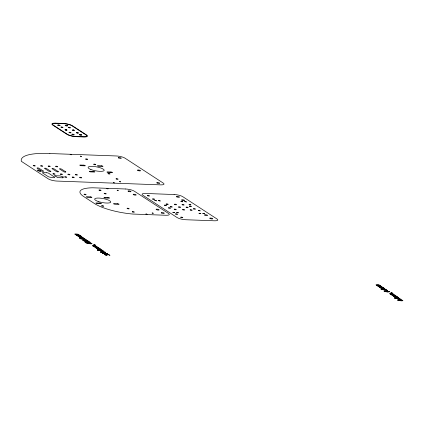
<?xml version="1.0" encoding="UTF-8"?>
<svg xmlns="http://www.w3.org/2000/svg" width="424" height="424" viewBox="0 0 424 424"><rect width="100%" height="100%" fill="white"/><g stroke="black" fill="none" stroke-linecap="round" stroke-linejoin="round"><path stroke-width="0.64" d="M97.228 249.015L97.796 249.036L96.566 248.597L96.773 248.337L95.543 247.632L98.082 247.51M97.218 249.021L98.198 249.418L101.288 249.54L100.377 248.946L97.138 248.724L100.186 248.819L99.269 248.226L96.052 248.019L99.078 248.098L97.7 247.319L95.008 247.346L92.358 245.554L94.992 245.438L95.893 246.021L92.867 245.941L96.084 246.148L97.001 246.747L93.953 246.651L97.191 246.869L98.103 247.462M381.764 286.693L380.858 286.099L377.614 285.877L380.667 285.972L379.745 285.373L376.528 285.172L379.56 285.251L378.653 284.663L376.019 284.785L378.674 286.571L381.367 286.55L382.745 287.329L379.719 287.244L382.936 287.451L383.853 288.05L380.805 287.954L384.043 288.172L384.955 288.765L381.86 288.649L379.151 287.122L381.748 286.735M61.549 127.216L62.333 127.386L61.575 127.195M84.874 238.802L84.858 239.2L83.205 239.306L79.68 238.601L79.86 238.166L81.323 238.097L84.874 238.802M87.948 240.806L87.932 241.203L86.279 241.309L82.754 240.604L82.934 240.169L84.392 240.101L87.948 240.806M89.999 242.141L89.983 242.539L88.33 242.645L84.805 241.94L84.986 241.505L86.443 241.436L89.999 242.141M102.518 250.298L102.502 250.695L100.848 250.801L97.324 250.096L97.504 249.662L98.962 249.593L102.518 250.298M105.592 252.296L105.576 252.693L103.922 252.805L100.398 252.095L100.578 251.665L102.036 251.591L105.592 252.296M107.638 253.632L107.622 254.029L105.968 254.135L102.444 253.43L102.624 253.001L104.087 252.927L107.638 253.632M386.185 289.523L386.169 289.921L384.515 290.027L380.991 289.322L381.171 288.892L382.628 288.818L386.185 289.523M389.253 291.526L389.237 291.924L387.584 292.03L384.059 291.325L384.239 290.891L385.702 290.822L389.253 291.526M399.726 298.348L399.71 298.745L398.056 298.851L394.532 298.146L394.712 297.717L396.175 297.643L399.726 298.348M402.8 300.351L402.784 300.749L401.131 300.855L397.606 300.15L397.786 299.715L399.244 299.646L402.8 300.351M75.239 234.271C76.384 234.806 83.343 235.299 76.394 234.986C76.214 235.421 85.685 235.924 77.899 236.136L80.555 237.928L83.645 238.044L82.738 237.451L79.495 237.233L82.547 237.329L81.625 236.73L78.408 236.523L81.44 236.608L80.057 235.823L77.369 235.85L74.714 234.064C76.172 233.587 82.028 234.965 75.239 234.271M390.091 293.816C391.235 294.351 398.194 294.85 391.246 294.532C391.066 294.966 400.537 295.47 392.751 295.687L395.406 297.473L398.496 297.59L397.59 296.996L394.346 296.779L397.399 296.874L396.477 296.275L393.26 296.069L396.292 296.153L394.908 295.374L392.221 295.396L389.566 293.609C391.023 293.132 396.88 294.51 390.091 293.816M69.615 132.474L70.4 132.638L69.615 132.474M199.036 213.251L200.801 213.638L199.036 213.251M65.794 125.472L66.997 125.737L65.794 125.472M72.43 134.392L73.633 134.657L72.43 134.392M106.307 254.474L104.283 254.458L106.488 255.322L104.94 254.665L107.42 255.089L107.182 254.628L107.77 254.58L109.434 254.983C111.411 256.403 107.42 253.409 106.307 254.474M77.099 132.738L77.883 132.892L77.099 132.738M119.515 181.642L120.575 181.854L119.515 181.642M152.163 213.018L153.228 213.23L152.163 213.018M37.466 170.146C42.177 173.856 41.934 169.828 37.519 170.114M54.707 175.774L57.77 177.614L62.975 177.815L62.715 177.359L63.489 177.179A1.081 0.27 10.6 0 0 62.773 176.713L60.033 175.896L54.723 175.753M172.875 212.276L174.635 212.636L172.875 212.276M91.69 243.376L90.508 243.689L89.024 243.344L89.978 243.032L91.69 243.376M79.924 134.652L81.122 134.912L79.924 134.652M180.916 201.405L182.665 201.782L180.916 201.405M189.093 204.432L190.837 204.813L189.093 204.432M58.332 125.181L59.524 125.44L58.332 125.181M65.593 129.834L66.372 129.998L65.593 129.834M80.412 156.154L81.45 156.377L80.412 156.154M106.954 188.606L107.993 188.828L106.954 188.606M113.319 182.649L114.358 182.877L113.378 182.627M154.739 200.446L156.488 200.822L154.739 200.446M145.967 214.025L147.011 214.247L145.967 214.025M158.481 200.584L160.224 200.96L158.481 200.584M176.628 212.403L178.372 212.784L176.628 212.403M198.368 210.474L200.112 210.855L198.368 210.474M202.815 213.362L204.548 213.754L202.815 213.362M184.673 201.532L186.401 201.935L184.673 201.532M73.082 130.104L73.85 130.279L73.082 130.104M117.199 190.212L118.243 190.456L117.199 190.212M70.183 154.527L71.206 154.771L70.183 154.527M69.054 127.47L69.817 127.656L69.054 127.47M84.641 238.781L82.903 239.051L79.892 238.617L81.805 238.357L84.641 238.781M87.715 240.779L85.977 241.055L82.966 240.615L84.874 240.36L87.715 240.779M89.766 242.115L88.022 242.39L85.012 241.95L86.925 241.696L89.766 242.115M102.285 250.271L100.546 250.547L97.536 250.107L99.444 249.853L102.285 250.271M105.359 252.275L103.615 252.55L100.605 252.11L102.518 251.856L105.359 252.275M107.41 253.61L105.666 253.881L102.656 253.446L104.569 253.192L107.41 253.61M385.951 289.502L384.208 289.772L381.197 289.338L383.111 289.083L385.951 289.502M389.025 291.505L387.282 291.776L384.271 291.341L386.185 291.081L389.025 291.505M399.493 298.326L397.754 298.597L394.744 298.162L396.657 297.908L399.493 298.326M402.567 300.33L400.828 300.6L397.818 300.166L399.726 299.906L402.567 300.33M94.245 244.881L94.435 245.104L93.487 244.818L95.522 245.114L94.245 244.881M391.458 292.936L391.644 293.154L390.7 292.873L392.73 293.17L391.458 292.936M85.558 239.496L86.242 239.761L85.558 239.496M103.202 250.987L103.885 251.252L103.202 250.987M386.863 290.217L387.552 290.482L386.863 290.217M400.41 299.042L401.093 299.307L400.41 299.042M89.326 242.782L88.377 242.883L89.369 243.577C81.148 241.442 89.438 244.33 91.971 243.795L91.944 243.397L89.326 242.782M55.56 123.156L54.802 123.145A7.144 1.776 10.6 0 0 52.343 124.82L67.331 134.583A7.144 1.776 10.6 0 0 75.536 136.65L84.63 136.984A7.144 1.776 10.6 0 0 87.084 135.309L72.096 125.546A7.144 1.776 10.6 0 0 63.897 123.479L55.56 123.156M49.884 153.525L48.999 153.504A52.035 12.943 10.6 0 0 21.2 160.007L21.317 161.306L48.325 178.902A6.445 1.601 10.6 0 0 56.911 181.064L160.701 184.869A6.471 1.611 10.6 0 0 163.288 183.11L124.969 158.141A6.466 1.606 10.6 0 0 116.351 155.968L49.884 153.525M63.372 123.633L55.894 123.358A6.477 1.611 10.6 0 0 53.307 125.122L67.421 134.318A6.477 1.611 10.6 0 0 76.055 136.496L83.533 136.772A6.477 1.611 10.6 0 0 86.12 135.007L72.006 125.811A6.477 1.611 10.6 0 0 63.372 123.633M83.713 165.164L80.348 165.042A1.097 0.27 10.6 0 0 79.913 165.339A1.097 0.27 10.6 0 0 81.376 165.71L84.742 165.832A1.097 0.27 10.6 0 0 85.176 165.53A1.097 0.27 10.6 0 0 83.713 165.164M101.384 165.811L98.018 165.689A1.097 0.27 10.6 0 0 97.578 165.985A1.097 0.27 10.6 0 0 99.041 166.356L102.407 166.478A1.097 0.27 10.6 0 0 102.847 166.182A1.097 0.27 10.6 0 0 101.384 165.811M93.243 171.37L89.877 171.248A1.097 0.27 10.6 0 0 89.438 171.545A1.097 0.27 10.6 0 0 90.9 171.916L94.266 172.038A1.097 0.27 10.6 0 0 94.706 171.741A1.097 0.27 10.6 0 0 93.243 171.37M110.908 172.017L107.542 171.895A1.097 0.27 10.6 0 0 107.108 172.192A1.097 0.27 10.6 0 0 108.565 172.563L111.931 172.685A1.097 0.27 10.6 0 0 112.371 172.388A1.097 0.27 10.6 0 0 110.908 172.017M46.783 172.759L43.158 172.626A1.351 0.339 10.6 0 0 42.617 172.997L47.901 176.442A2.873 0.716 10.6 0 0 51.728 177.407L54.044 177.492A1.351 0.339 10.6 0 0 54.585 177.121L48.59 173.215A1.351 0.339 10.6 0 0 46.783 172.759M125.668 188.998L92.708 187.79A31.837 7.918 10.6 0 0 83.666 196.508L94.552 203.6A31.816 7.913 10.6 0 0 133.035 214.062L166.001 215.27A6.477 1.611 10.6 0 0 168.582 213.505L134.302 191.171A6.477 1.611 10.6 0 0 125.668 188.998M174.116 194.521L145.427 193.466A6.477 1.611 10.6 0 0 142.846 195.231L177.121 217.565A6.477 1.611 10.6 0 0 185.754 219.738L214.475 220.793A6.477 1.611 10.6 0 0 217.062 219.028L182.797 196.704A6.514 1.622 10.6 0 0 174.116 194.521M90.285 196.853L86.92 196.731A1.097 0.27 10.6 0 0 86.48 197.028A1.097 0.27 10.6 0 0 87.943 197.399L91.308 197.52A1.097 0.27 10.6 0 0 91.748 197.224A1.097 0.27 10.6 0 0 90.285 196.853M107.95 197.499L104.585 197.377A1.097 0.27 10.6 0 0 104.15 197.679A1.097 0.27 10.6 0 0 105.608 198.045L108.973 198.167A1.097 0.27 10.6 0 0 109.413 197.87A1.097 0.27 10.6 0 0 107.95 197.499M99.81 203.059L96.444 202.937A1.097 0.27 10.6 0 0 96.01 203.234A1.097 0.27 10.6 0 0 97.472 203.605L100.838 203.727A1.097 0.27 10.6 0 0 101.272 203.43A1.097 0.27 10.6 0 0 99.81 203.059M117.48 203.711L114.114 203.584A1.097 0.27 10.6 0 0 113.674 203.886A1.097 0.27 10.6 0 0 115.137 204.251L118.503 204.373A1.097 0.27 10.6 0 0 118.937 204.077A1.097 0.27 10.6 0 0 117.48 203.711M65.72 171.847L61.485 169.091A1.081 0.27 10.6 0 0 60.049 168.726A1.081 0.27 10.6 0 0 59.62 169.022L63.854 171.778A1.081 0.27 10.6 0 0 65.291 172.144A1.081 0.27 10.6 0 0 65.72 171.847M58.242 171.572L54.007 168.816A1.081 0.27 10.6 0 0 52.571 168.45A1.081 0.27 10.6 0 0 52.136 168.747L56.371 171.503A1.081 0.27 10.6 0 0 57.812 171.868A1.081 0.27 10.6 0 0 58.242 171.572M50.763 171.301L46.529 168.54A1.081 0.27 10.6 0 0 45.092 168.18A1.081 0.27 10.6 0 0 44.658 168.471L48.893 171.232A1.081 0.27 10.6 0 0 50.334 171.593A1.081 0.27 10.6 0 0 50.763 171.301M43.285 171.026L39.05 168.264A1.081 0.27 10.6 0 0 37.614 167.904A1.081 0.27 10.6 0 0 37.18 168.196L41.414 170.957A1.081 0.27 10.6 0 0 42.856 171.317A1.081 0.27 10.6 0 0 43.285 171.026M69.34 132.654A1.081 0.27 10.6 0 0 71.057 132.781A1.081 0.27 10.6 0 0 69.621 132.235A1.081 0.27 10.6 0 0 69.34 132.654M76.776 132.908A1.081 0.27 10.6 0 0 78.525 133.067A1.081 0.27 10.6 0 0 77.163 132.516A1.081 0.27 10.6 0 0 76.776 132.908M72.843 130.316A1.081 0.27 10.6 0 0 74.513 130.412A1.081 0.27 10.6 0 0 73.008 129.877A1.081 0.27 10.6 0 0 72.843 130.316M65.201 129.983A1.081 0.27 10.6 0 0 66.992 130.184A1.081 0.27 10.6 0 0 65.731 129.622A1.081 0.27 10.6 0 0 65.201 129.983M61.289 127.401A1.081 0.27 10.6 0 0 62.996 127.523A1.081 0.27 10.6 0 0 61.538 126.977A1.081 0.27 10.6 0 0 61.289 127.401M68.783 127.682A1.081 0.27 10.6 0 0 70.474 127.794A1.081 0.27 10.6 0 0 69.006 127.253A1.081 0.27 10.6 0 0 68.783 127.682M57.987 125.393A1.293 0.323 10.6 0 0 60.139 125.637A1.293 0.323 10.6 0 0 58.623 124.958A1.293 0.323 10.6 0 0 57.987 125.393M65.582 125.711A1.293 0.323 10.6 0 0 67.649 125.88A1.293 0.323 10.6 0 0 65.953 125.218A1.293 0.323 10.6 0 0 65.582 125.711M72.213 134.636A1.293 0.323 10.6 0 0 74.29 134.8A1.293 0.323 10.6 0 0 72.594 134.143A1.293 0.323 10.6 0 0 72.213 134.636M79.585 134.864A1.293 0.323 10.6 0 0 81.731 135.108A1.293 0.323 10.6 0 0 80.21 134.429A1.293 0.323 10.6 0 0 79.585 134.864M68.121 174.54A1.081 0.27 10.6 0 0 69.912 174.746A1.081 0.27 10.6 0 0 68.651 174.184A1.081 0.27 10.6 0 0 68.121 174.54M48.426 166.287A1.081 0.27 10.6 0 0 50.218 166.494A1.081 0.27 10.6 0 0 48.956 165.932A1.081 0.27 10.6 0 0 48.426 166.287M53.196 173.994A1.081 0.27 10.6 0 0 54.982 174.2A1.081 0.27 10.6 0 0 53.721 173.633A1.081 0.27 10.6 0 0 53.196 173.994M72.435 177.354A1.081 0.27 10.6 0 0 74.227 177.555A1.081 0.27 10.6 0 0 72.965 176.994A1.081 0.27 10.6 0 0 72.435 177.354M64.957 177.078A1.081 0.27 10.6 0 0 66.748 177.285A1.081 0.27 10.6 0 0 65.487 176.718A1.081 0.27 10.6 0 0 64.957 177.078M33.448 165.742A1.081 0.27 10.6 0 0 35.24 165.943A1.081 0.27 10.6 0 0 33.978 165.381A1.081 0.27 10.6 0 0 33.448 165.742M40.932 166.017A1.081 0.27 10.6 0 0 42.718 166.219A1.081 0.27 10.6 0 0 41.457 165.657A1.081 0.27 10.6 0 0 40.932 166.017M137.917 170.512A1.542 0.382 10.6 0 0 140.471 170.803A1.542 0.382 10.6 0 0 138.669 169.998A1.542 0.382 10.6 0 0 137.917 170.512M108.215 173.766A1.081 0.27 10.6 0 0 110.007 173.972A1.081 0.27 10.6 0 0 108.745 173.405A1.081 0.27 10.6 0 0 108.215 173.766M116.282 179.023A1.081 0.27 10.6 0 0 118.073 179.225A1.081 0.27 10.6 0 0 116.807 178.663A1.081 0.27 10.6 0 0 116.282 179.023M93.969 164.486A1.081 0.27 10.6 0 0 95.76 164.692A1.081 0.27 10.6 0 0 94.499 164.125A1.081 0.27 10.6 0 0 93.969 164.486M118.699 157.988A1.542 0.382 10.6 0 0 121.253 158.279A1.542 0.382 10.6 0 0 119.451 157.474A1.542 0.382 10.6 0 0 118.699 157.988M85.908 159.233A1.081 0.27 10.6 0 0 87.694 159.435A1.081 0.27 10.6 0 0 86.432 158.873A1.081 0.27 10.6 0 0 85.908 159.233M157.14 183.036A1.542 0.382 10.6 0 0 159.694 183.327A1.542 0.382 10.6 0 0 157.892 182.521A1.542 0.382 10.6 0 0 157.14 183.036M90.9 169.521A8.204 2.041 10.6 0 0 104.081 170.628A8.204 2.041 10.6 0 0 93.444 166.436A8.204 2.041 10.6 0 0 90.9 169.521M55.904 166.563A1.081 0.27 10.6 0 0 57.696 166.77A1.081 0.27 10.6 0 0 56.434 166.203A1.081 0.27 10.6 0 0 55.904 166.563M79.913 177.624A1.081 0.27 10.6 0 0 81.705 177.831A1.081 0.27 10.6 0 0 80.443 177.269A1.081 0.27 10.6 0 0 79.913 177.624M75.605 174.815A1.081 0.27 10.6 0 0 77.391 175.022A1.081 0.27 10.6 0 0 76.129 174.455A1.081 0.27 10.6 0 0 75.605 174.815M60.627 174.259A1.081 0.27 10.6 0 0 62.418 174.46A1.081 0.27 10.6 0 0 61.157 173.898A1.081 0.27 10.6 0 0 60.627 174.259M104.405 193.646A1.081 0.27 10.6 0 0 106.196 193.847A1.081 0.27 10.6 0 0 104.929 193.286A1.081 0.27 10.6 0 0 104.405 193.646M156.509 209.695A1.542 0.382 10.6 0 0 159.064 209.986A1.542 0.382 10.6 0 0 157.262 209.18A1.542 0.382 10.6 0 0 156.509 209.695M127.343 208.592A1.081 0.27 10.6 0 0 129.135 208.793A1.081 0.27 10.6 0 0 127.873 208.232A1.081 0.27 10.6 0 0 127.343 208.592M133.565 194.749A1.542 0.382 10.6 0 0 136.12 195.04A1.542 0.382 10.6 0 0 134.318 194.234A1.542 0.382 10.6 0 0 133.565 194.749M98.161 201.469A8.204 2.041 10.6 0 0 110.759 202.121A8.204 2.041 10.6 0 0 99.216 198.072A8.204 2.041 10.6 0 0 98.161 201.469M128.398 191.378A1.542 0.382 10.6 0 0 130.952 191.669A1.542 0.382 10.6 0 0 129.15 190.864A1.542 0.382 10.6 0 0 128.398 191.378M99.237 190.275A1.081 0.27 10.6 0 0 101.023 190.482A1.081 0.27 10.6 0 0 99.762 189.915A1.081 0.27 10.6 0 0 99.237 190.275M132.505 211.952A1.081 0.27 10.6 0 0 134.297 212.159A1.081 0.27 10.6 0 0 133.035 211.592A1.081 0.27 10.6 0 0 132.505 211.952M161.666 213.055A1.542 0.382 10.6 0 0 164.221 213.346A1.542 0.382 10.6 0 0 162.418 212.541A1.542 0.382 10.6 0 0 161.666 213.055M101.908 206.016A1.081 0.27 10.6 0 0 103.7 206.223A1.081 0.27 10.6 0 0 102.438 205.656A1.081 0.27 10.6 0 0 101.908 206.016M84.403 194.589A1.081 0.27 10.6 0 0 86.13 194.727A1.081 0.27 10.6 0 0 84.71 194.176A1.081 0.27 10.6 0 0 84.403 194.589M175.796 214.115A1.081 0.27 10.6 0 0 177.587 214.321A1.081 0.27 10.6 0 0 176.326 213.754A1.081 0.27 10.6 0 0 175.796 214.115M204.951 215.217A1.542 0.382 10.6 0 0 207.506 215.509A1.542 0.382 10.6 0 0 205.704 214.703A1.542 0.382 10.6 0 0 204.951 215.217M182.007 200.271A1.542 0.382 10.6 0 0 184.562 200.563A1.542 0.382 10.6 0 0 182.76 199.757A1.542 0.382 10.6 0 0 182.007 200.271M152.841 199.158A1.081 0.27 10.6 0 0 154.627 199.365A1.081 0.27 10.6 0 0 153.366 198.798A1.081 0.27 10.6 0 0 152.841 199.158M176.866 196.906A1.542 0.382 10.6 0 0 179.421 197.197A1.542 0.382 10.6 0 0 177.619 196.392A1.542 0.382 10.6 0 0 176.866 196.906M147.695 195.798A1.081 0.27 10.6 0 0 149.487 196.005A1.081 0.27 10.6 0 0 148.225 195.438A1.081 0.27 10.6 0 0 147.695 195.798M210.14 218.583A1.542 0.382 10.6 0 0 212.694 218.874A1.542 0.382 10.6 0 0 210.892 218.069A1.542 0.382 10.6 0 0 210.14 218.583M180.969 217.475A1.081 0.27 10.6 0 0 182.76 217.682A1.081 0.27 10.6 0 0 181.499 217.114A1.081 0.27 10.6 0 0 180.969 217.475M168.837 208.089A1.081 0.27 10.6 0 0 170.533 208.205A1.081 0.27 10.6 0 0 169.07 207.659A1.081 0.27 10.6 0 0 168.837 208.089M164.867 205.486A1.081 0.27 10.6 0 0 166.505 205.555A1.081 0.27 10.6 0 0 164.963 205.031A1.081 0.27 10.6 0 0 164.867 205.486M189.687 206.356A1.081 0.27 10.6 0 0 191.436 206.509A1.081 0.27 10.6 0 0 190.058 205.958A1.081 0.27 10.6 0 0 189.687 206.356M193.805 209.011A1.081 0.27 10.6 0 0 195.485 209.112A1.081 0.27 10.6 0 0 193.991 208.576A1.081 0.27 10.6 0 0 193.805 209.011M174.757 204.532A1.081 0.27 10.6 0 0 176.543 204.734A1.081 0.27 10.6 0 0 175.282 204.172A1.081 0.27 10.6 0 0 174.757 204.532M166.393 204.23A1.081 0.27 10.6 0 0 168.185 204.437A1.081 0.27 10.6 0 0 166.918 203.87A1.081 0.27 10.6 0 0 166.393 204.23M182.283 204.813A1.081 0.27 10.6 0 0 184.074 205.015A1.081 0.27 10.6 0 0 182.808 204.453A1.081 0.27 10.6 0 0 182.283 204.813M178.79 207.161A1.081 0.27 10.6 0 0 180.582 207.368A1.081 0.27 10.6 0 0 179.32 206.801A1.081 0.27 10.6 0 0 178.79 207.161M170.427 206.859A1.081 0.27 10.6 0 0 172.218 207.066A1.081 0.27 10.6 0 0 170.957 206.499A1.081 0.27 10.6 0 0 170.427 206.859M186.316 207.442A1.081 0.27 10.6 0 0 188.108 207.649A1.081 0.27 10.6 0 0 186.846 207.082A1.081 0.27 10.6 0 0 186.316 207.442M182.823 209.79A1.081 0.27 10.6 0 0 184.615 209.991A1.081 0.27 10.6 0 0 183.353 209.429A1.081 0.27 10.6 0 0 182.823 209.79M174.46 209.488A1.081 0.27 10.6 0 0 176.252 209.695A1.081 0.27 10.6 0 0 174.99 209.127A1.081 0.27 10.6 0 0 174.46 209.488M190.35 210.071A1.081 0.27 10.6 0 0 192.141 210.272A1.081 0.27 10.6 0 0 190.88 209.71A1.081 0.27 10.6 0 0 190.35 210.071"/></g></svg>
